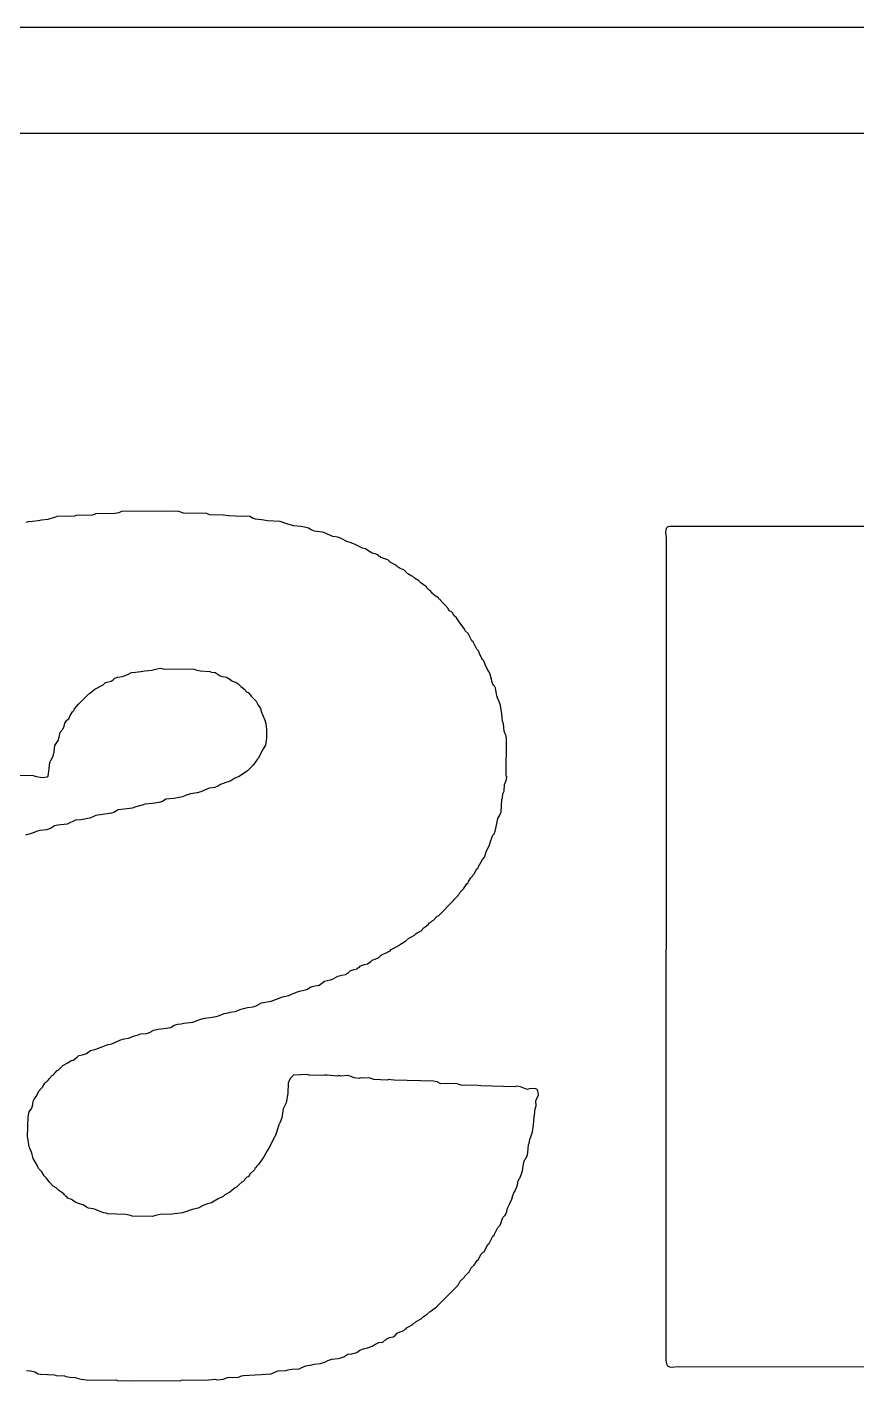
# Model space of a CAD drawing. Header units: millimetres. Extents: x -3 to 175, y -4 to 177.
# Drawn here: x 99.113 to 101.076, y 58.193 to 61.392 of the extents above; entities that cross this region are included whole.
import ezdxf

# ---------------------------------------------------------------- set-up
doc = ezdxf.new("R2010")
doc.units = ezdxf.units.MM
doc.layers.add('TopOverlay', color=2, linetype='Continuous')

msp = doc.modelspace()

# ---------------------------------------------------------------- linework, layer by layer
at = {"layer": 'TopOverlay'}
for p, q in [((109.6521, 61.3923), (98.1494, 61.391)), ((98.5377, 61.1417), (109.4087, 61.141)), ((99.1156, 60.2227), (99.1104, 60.2214)), ((99.1261, 60.224), (99.1156, 60.2227)), ((99.1392, 60.2253), (99.1261, 60.224)), ((99.1471, 60.2267), (99.1392, 60.2253)), ((99.1622, 60.2286), (99.1471, 60.2267)), ((99.1674, 60.2299), (99.1622, 60.2286)), ((99.1806, 60.2339), (99.1674, 60.2299)), ((99.1845, 60.2352), (99.1806, 60.2339)), ((99.2252, 60.2365), (99.1845, 60.2352)), ((99.2291, 60.2378), (99.2252, 60.2365)), ((99.2672, 60.2391), (99.2291, 60.2378)), ((99.2724, 60.2404), (99.2672, 60.2391)), ((99.2763, 60.2417), (99.2724, 60.2404)), ((99.3209, 60.243), (99.2763, 60.2417)), ((99.3301, 60.2444), (99.3209, 60.243)), ((99.3367, 60.247), (99.3301, 60.2444)), ((99.4626, 60.2483), (99.3367, 60.247)), ((99.4718, 60.247), (99.4626, 60.2483)), ((99.483, 60.2437), (99.4718, 60.247)), ((99.5381, 60.2424), (99.483, 60.2437)), ((99.5446, 60.2398), (99.5381, 60.2424)), ((99.5774, 60.2385), (99.5446, 60.2398)), ((99.5905, 60.2371), (99.5774, 60.2385)), ((99.622, 60.2358), (99.5905, 60.2371)), ((99.6305, 60.2365), (99.622, 60.2358)), ((99.6397, 60.2352), (99.6305, 60.2365)), ((99.6483, 60.2306), (99.6397, 60.2352)), ((99.6535, 60.2293), (99.6483, 60.2306)), ((99.6679, 60.228), (99.6535, 60.2293)), ((99.6732, 60.2267), (99.6679, 60.228)), ((99.6811, 60.2253), (99.6732, 60.2267)), ((99.7119, 60.2234), (99.6811, 60.2253)), ((99.723, 60.2201), (99.7119, 60.2234)), ((99.7296, 60.2175), (99.723, 60.2201)), ((99.744, 60.2135), (99.7296, 60.2175)), ((99.7604, 60.2116), (99.744, 60.2135)), ((99.7696, 60.2103), (99.7604, 60.2116)), ((99.7788, 60.2076), (99.7696, 60.2103)), ((99.7847, 60.2043), (99.7788, 60.2076)), ((99.7932, 60.2011), (99.7847, 60.2043)), ((99.7985, 60.1998), (99.7932, 60.2011)), ((99.8116, 60.1984), (99.7985, 60.1998)), ((99.8168, 60.1971), (99.8116, 60.1984)), ((99.8365, 60.1879), (99.8168, 60.1971)), ((99.8483, 60.1866), (99.8365, 60.1879)), ((99.8575, 60.1827), (99.8483, 60.1866)), ((100.6243, 60.207), (100.623, 60.1978)), ((100.623, 60.1978), (100.6243, 60.1847)), ((100.6282, 60.2109), (100.6243, 60.207)), ((100.6335, 60.2122), (100.6282, 60.2109)), ((101.2232, 60.2116), (100.6335, 60.2122)), ((99.8693, 60.1761), (99.8575, 60.1827)), ((99.8798, 60.1735), (99.8693, 60.1761)), ((99.889, 60.1696), (99.8798, 60.1735)), ((99.9001, 60.1637), (99.889, 60.1696)), ((99.9067, 60.1611), (99.9001, 60.1637)), ((99.9139, 60.1591), (99.9067, 60.1611)), ((99.9218, 60.1538), (99.9139, 60.1591)), ((100.6243, 60.1847), (100.6236, 58.2411)), ((99.929, 60.1492), (99.9218, 60.1538)), ((99.9362, 60.1473), (99.929, 60.1492)), ((99.9428, 60.1447), (99.9362, 60.1473)), ((99.9454, 60.142), (99.9428, 60.1447)), ((99.948, 60.1407), (99.9454, 60.142)), ((99.95, 60.1388), (99.948, 60.1407)), ((99.9664, 60.1329), (99.95, 60.1388)), ((99.9716, 60.1276), (99.9664, 60.1329)), ((99.9834, 60.121), (99.9716, 60.1276)), ((99.9861, 60.1197), (99.9834, 60.121)), ((99.9887, 60.1171), (99.9861, 60.1197)), ((99.9959, 60.1125), (99.9887, 60.1171)), ((100.0044, 60.1092), (99.9959, 60.1125)), ((100.0136, 60.1001), (100.0044, 60.1092)), ((100.0228, 60.0948), (100.0136, 60.1001)), ((100.0254, 60.0935), (100.0228, 60.0948)), ((100.0294, 60.0896), (100.0254, 60.0935)), ((100.0385, 60.0843), (100.0294, 60.0896)), ((100.0451, 60.0778), (100.0385, 60.0843)), ((100.0497, 60.0745), (100.0451, 60.0778)), ((100.0576, 60.0692), (100.0497, 60.0745)), ((100.0589, 60.0666), (100.0576, 60.0692)), ((100.0635, 60.062), (100.0589, 60.0666)), ((100.0661, 60.0607), (100.0635, 60.062)), ((100.0707, 60.0561), (100.0661, 60.0607)), ((100.072, 60.0535), (100.0707, 60.0561)), ((100.074, 60.0515), (100.072, 60.0535)), ((100.0786, 60.0482), (100.074, 60.0515)), ((100.0864, 60.043), (100.0786, 60.0482)), ((100.0877, 60.0404), (100.0864, 60.043)), ((100.0904, 60.039), (100.0877, 60.0404)), ((100.0917, 60.0364), (100.0904, 60.039)), ((100.0936, 60.0358), (100.0917, 60.0364)), ((100.0943, 60.0338), (100.0936, 60.0358)), ((100.1028, 60.0253), (100.0943, 60.0338)), ((100.1087, 60.0181), (100.1028, 60.0253)), ((100.11, 60.0154), (100.1087, 60.0181)), ((100.1133, 60.0122), (100.11, 60.0154)), ((100.1159, 60.0108), (100.1133, 60.0122)), ((100.1192, 60.0076), (100.1159, 60.0108)), ((100.1232, 60.001), (100.1192, 60.0076)), ((100.1284, 59.9958), (100.1232, 60.001)), ((100.135, 59.9866), (100.1284, 59.9958)), ((100.1363, 59.984), (100.135, 59.9866)), ((100.1396, 59.9807), (100.1363, 59.984)), ((100.1481, 59.9682), (100.1396, 59.9807)), ((100.1494, 59.9656), (100.1481, 59.9682)), ((100.156, 59.959), (100.1494, 59.9656)), ((100.1638, 59.9446), (100.156, 59.959)), ((100.1651, 59.942), (100.1638, 59.9446)), ((100.1678, 59.9393), (100.1651, 59.942)), ((100.1756, 59.9249), (100.1678, 59.9393)), ((100.1769, 59.9223), (100.1756, 59.9249)), ((100.1809, 59.9184), (100.1769, 59.9223)), ((100.1835, 59.9118), (100.1809, 59.9184)), ((100.1888, 59.9), (100.1835, 59.9118)), ((100.1901, 59.8974), (100.1888, 59.9)), ((99.3518, 59.8619), (99.3603, 59.8665)), ((99.3603, 59.8665), (99.3695, 59.8678)), ((99.3695, 59.8678), (99.3826, 59.8692)), ((99.3826, 59.8692), (99.3918, 59.8705)), ((99.3918, 59.8705), (99.4095, 59.8724)), ((99.4095, 59.8724), (99.4147, 59.8738)), ((99.4147, 59.8738), (99.4206, 59.8757)), ((99.4206, 59.8757), (99.4298, 59.877)), ((99.4298, 59.877), (99.4351, 59.8757)), ((99.4351, 59.8757), (99.5085, 59.8744)), ((99.5085, 59.8744), (99.5125, 59.8731)), ((99.5125, 59.8731), (99.523, 59.8705)), ((99.523, 59.8705), (99.5453, 59.8692)), ((99.5453, 59.8692), (99.5492, 59.8678)), ((99.5492, 59.8678), (99.5584, 59.8665)), ((99.5584, 59.8665), (99.5702, 59.8587)), ((100.1934, 59.8941), (100.1901, 59.8974)), ((100.1966, 59.8856), (100.1934, 59.8941)), ((100.2019, 59.8738), (100.1966, 59.8856)), ((100.2065, 59.8665), (100.2019, 59.8738)), ((100.2091, 59.86), (100.2065, 59.8665)), ((99.2737, 59.8272), (99.2934, 59.8377)), ((99.2934, 59.8377), (99.2986, 59.8429)), ((99.2986, 59.8429), (99.3124, 59.8462)), ((99.3124, 59.8462), (99.317, 59.8495)), ((99.317, 59.8495), (99.3209, 59.8534)), ((99.3209, 59.8534), (99.3275, 59.856)), ((99.3275, 59.856), (99.3393, 59.8574)), ((99.3393, 59.8574), (99.3432, 59.8587)), ((99.3432, 59.8587), (99.3518, 59.8619)), ((99.5702, 59.8587), (99.5754, 59.8574)), ((99.5754, 59.8574), (99.5859, 59.856)), ((99.5859, 59.856), (99.5932, 59.8501)), ((99.5932, 59.8501), (99.5951, 59.8482)), ((99.5951, 59.8482), (99.6076, 59.8436)), ((99.6076, 59.8436), (99.6122, 59.8403)), ((99.6122, 59.8403), (99.6187, 59.8337)), ((100.2111, 59.8515), (100.2091, 59.86)), ((100.2124, 59.8462), (100.2111, 59.8515)), ((100.215, 59.8396), (100.2124, 59.8462)), ((100.2163, 59.837), (100.215, 59.8396)), ((100.2189, 59.8344), (100.2163, 59.837)), ((99.235, 59.7924), (99.2593, 59.8167)), ((99.2593, 59.8167), (99.2619, 59.818)), ((99.2619, 59.818), (99.2737, 59.8272)), ((99.6187, 59.8337), (99.6214, 59.8324)), ((99.6214, 59.8324), (99.6286, 59.8265)), ((99.6286, 59.8265), (99.6299, 59.8239)), ((99.6299, 59.8239), (99.6332, 59.8206)), ((99.6332, 59.8206), (99.6358, 59.8193)), ((99.6358, 59.8193), (99.6417, 59.8134)), ((99.6417, 59.8134), (99.643, 59.8108)), ((99.643, 59.8108), (99.6548, 59.799)), ((100.2209, 59.8298), (100.2189, 59.8344)), ((100.2229, 59.8213), (100.2209, 59.8298)), ((100.2242, 59.8121), (100.2229, 59.8213)), ((100.2255, 59.8068), (100.2242, 59.8121)), ((100.2288, 59.7996), (100.2255, 59.8068)), ((99.2153, 59.7649), (99.2206, 59.774)), ((99.2206, 59.774), (99.2245, 59.778)), ((99.2245, 59.778), (99.2258, 59.7806)), ((99.2258, 59.7806), (99.235, 59.7924)), ((99.6548, 59.799), (99.6601, 59.7898)), ((99.6601, 59.7898), (99.6653, 59.7819)), ((99.6653, 59.7819), (99.6673, 59.7734)), ((99.6673, 59.7734), (99.6758, 59.7544)), ((100.2327, 59.7891), (100.2288, 59.7996)), ((100.236, 59.7688), (100.2327, 59.7891)), ((99.1976, 59.7327), (99.2009, 59.7399)), ((99.2009, 59.7399), (99.2029, 59.7472)), ((99.2029, 59.7472), (99.2075, 59.7544)), ((99.2075, 59.7544), (99.2121, 59.7577)), ((99.2121, 59.7577), (99.2153, 59.7649)), ((99.6758, 59.7544), (99.6778, 59.7458)), ((99.6778, 59.7458), (99.6791, 59.7327)), ((100.2373, 59.7517), (100.236, 59.7688)), ((100.2399, 59.7452), (100.2373, 59.7517)), ((100.2412, 59.7281), (100.2399, 59.7452)), ((99.1786, 59.694), (99.1871, 59.7065)), ((99.1871, 59.7065), (99.1891, 59.7137)), ((99.1891, 59.7137), (99.1917, 59.7255)), ((99.1917, 59.7255), (99.1976, 59.7327)), ((99.6784, 59.7071), (99.6771, 59.6953)), ((99.6797, 59.7111), (99.6784, 59.7071)), ((99.6791, 59.7327), (99.6797, 59.7111)), ((100.2439, 59.7216), (100.2412, 59.7281)), ((100.2458, 59.717), (100.2439, 59.7216)), ((100.2471, 59.7104), (100.2458, 59.717)), ((100.2465, 59.6232), (100.2471, 59.7104)), ((99.1747, 59.6691), (99.1773, 59.6796)), ((99.1773, 59.6796), (99.1786, 59.694)), ((99.6719, 59.6862), (99.6601, 59.6638)), ((99.6771, 59.6953), (99.6719, 59.6862)), ((99.1655, 59.6402), (99.1674, 59.654)), ((99.1674, 59.654), (99.1701, 59.6606)), ((99.1701, 59.6606), (99.1747, 59.6691)), ((99.6469, 59.6468), (99.6345, 59.6343)), ((99.6561, 59.6586), (99.6469, 59.6468)), ((99.6574, 59.6612), (99.6561, 59.6586)), ((99.6601, 59.6638), (99.6574, 59.6612)), ((99.0894, 59.6245), (99.1274, 59.6232)), ((99.1274, 59.6232), (99.1347, 59.6212)), ((99.1347, 59.6212), (99.1399, 59.6199)), ((99.1399, 59.6199), (99.1491, 59.6186)), ((99.1491, 59.6186), (99.1609, 59.6199)), ((99.1609, 59.6199), (99.1629, 59.6219)), ((99.1629, 59.6219), (99.1642, 59.6271)), ((99.1642, 59.6271), (99.1655, 59.6402)), ((99.5951, 59.6107), (99.5886, 59.6081)), ((99.6043, 59.6173), (99.5951, 59.6107)), ((99.6148, 59.6212), (99.6043, 59.6173)), ((99.6319, 59.633), (99.6148, 59.6212)), ((99.6345, 59.6343), (99.6319, 59.633)), ((100.2425, 59.6022), (100.2465, 59.6114)), ((100.2478, 59.6192), (100.2465, 59.6232)), ((100.2465, 59.6114), (100.2478, 59.6192)), ((99.4948, 59.5786), (99.4882, 59.576)), ((99.5, 59.5799), (99.4948, 59.5786)), ((99.5158, 59.5825), (99.5, 59.5799)), ((99.5243, 59.5845), (99.5158, 59.5825)), ((99.544, 59.5937), (99.5243, 59.5845)), ((99.5571, 59.595), (99.544, 59.5937)), ((99.5663, 59.5989), (99.5571, 59.595)), ((99.5709, 59.6022), (99.5663, 59.5989)), ((99.5833, 59.6068), (99.5709, 59.6022)), ((99.5886, 59.6081), (99.5833, 59.6068)), ((100.2373, 59.5707), (100.2386, 59.5799)), ((100.2386, 59.5799), (100.2412, 59.5864)), ((100.2412, 59.5864), (100.2425, 59.6022)), ((99.3708, 59.5491), (99.3616, 59.5464)), ((99.3878, 59.5543), (99.3708, 59.5491)), ((99.3918, 59.5556), (99.3878, 59.5543)), ((99.4101, 59.5569), (99.3918, 59.5556)), ((99.4154, 59.5582), (99.4101, 59.5569)), ((99.4246, 59.5596), (99.4154, 59.5582)), ((99.4338, 59.5622), (99.4246, 59.5596)), ((99.4416, 59.5674), (99.4338, 59.5622)), ((99.46, 59.5687), (99.4416, 59.5674)), ((99.4652, 59.57), (99.46, 59.5687)), ((99.481, 59.5727), (99.4652, 59.57)), ((99.4882, 59.576), (99.481, 59.5727)), ((100.2347, 59.5379), (100.236, 59.5668)), ((100.236, 59.5668), (100.2373, 59.5707)), ((99.2278, 59.5176), (99.2081, 59.5084)), ((99.2409, 59.5189), (99.2278, 59.5176)), ((99.2567, 59.5215), (99.2409, 59.5189)), ((99.2619, 59.5228), (99.2567, 59.5215)), ((99.2757, 59.5287), (99.2619, 59.5228)), ((99.2809, 59.53), (99.2757, 59.5287)), ((99.2973, 59.532), (99.2809, 59.53)), ((99.3131, 59.5346), (99.2973, 59.532)), ((99.3183, 59.5359), (99.3131, 59.5346)), ((99.3288, 59.5425), (99.3183, 59.5359)), ((99.3432, 59.5438), (99.3288, 59.5425)), ((99.3564, 59.5451), (99.3432, 59.5438)), ((99.3616, 59.5464), (99.3564, 59.5451)), ((100.2229, 59.5025), (100.2261, 59.5215)), ((100.2261, 59.5215), (100.2314, 59.5294)), ((100.2314, 59.5294), (100.2347, 59.5379)), ((99.1209, 59.4854), (99.1097, 59.4822)), ((99.1274, 59.4881), (99.1209, 59.4854)), ((99.1379, 59.492), (99.1274, 59.4881)), ((99.1432, 59.4933), (99.1379, 59.492)), ((99.1596, 59.4953), (99.1432, 59.4933)), ((99.1688, 59.4979), (99.1596, 59.4953)), ((99.1779, 59.5045), (99.1688, 59.4979)), ((99.1858, 59.5058), (99.1779, 59.5045)), ((99.2081, 59.5084), (99.1858, 59.5058)), ((100.2143, 59.4822), (100.2176, 59.4854)), ((100.2176, 59.4854), (100.2202, 59.492)), ((100.2202, 59.492), (100.2229, 59.5025)), ((100.1986, 59.4428), (100.2071, 59.4592)), ((100.2071, 59.4592), (100.2097, 59.4697)), ((100.2097, 59.4697), (100.2143, 59.4822)), ((100.1809, 59.408), (100.1901, 59.4251)), ((100.1901, 59.4251), (100.1953, 59.4303)), ((100.1953, 59.4303), (100.1973, 59.4375)), ((100.1973, 59.4375), (100.1986, 59.4428)), ((100.1665, 59.3857), (100.1678, 59.3884)), ((100.1678, 59.3884), (100.1704, 59.391)), ((100.1704, 59.391), (100.1769, 59.4028)), ((100.1769, 59.4028), (100.1796, 59.4054)), ((100.1796, 59.4054), (100.1809, 59.408)), ((100.1376, 59.3477), (100.1455, 59.3556)), ((100.1455, 59.3556), (100.1468, 59.3582)), ((100.1468, 59.3582), (100.1533, 59.3674)), ((100.1533, 59.3674), (100.156, 59.37)), ((100.156, 59.37), (100.1573, 59.3726)), ((100.1573, 59.3726), (100.1625, 59.3818)), ((100.1625, 59.3818), (100.1665, 59.3857)), ((100.0858, 59.2919), (100.1219, 59.328)), ((100.1219, 59.328), (100.1232, 59.3306)), ((100.1232, 59.3306), (100.1323, 59.3398)), ((100.1323, 59.3398), (100.1337, 59.3424)), ((100.1337, 59.3424), (100.1363, 59.3451)), ((100.1363, 59.3451), (100.1376, 59.3477)), ((100.074, 59.2814), (100.0832, 59.2906)), ((100.0832, 59.2906), (100.0858, 59.2919)), ((100.0451, 59.2565), (100.0484, 59.2598)), ((100.0484, 59.2598), (100.0497, 59.2624)), ((100.0497, 59.2624), (100.0543, 59.2657)), ((100.0543, 59.2657), (100.0615, 59.2716)), ((100.0615, 59.2716), (100.0648, 59.2749)), ((100.0648, 59.2749), (100.0674, 59.2762)), ((100.0674, 59.2762), (100.0713, 59.2801)), ((100.0713, 59.2801), (100.074, 59.2814)), ((99.9966, 59.225), (100.0084, 59.2316)), ((100.0084, 59.2316), (100.0149, 59.2381)), ((100.0149, 59.2381), (100.0294, 59.246)), ((100.0294, 59.246), (100.0333, 59.2499)), ((100.0333, 59.2499), (100.0359, 59.2513)), ((100.0359, 59.2513), (100.0451, 59.2565)), ((99.9447, 59.1929), (99.9506, 59.1988)), ((99.9506, 59.1988), (99.9533, 59.2001)), ((99.9533, 59.2001), (99.9625, 59.204)), ((99.9625, 59.204), (99.9716, 59.2093)), ((99.9716, 59.2093), (99.9743, 59.2119)), ((99.9743, 59.2119), (99.9939, 59.2224)), ((99.9939, 59.2224), (99.9966, 59.225)), ((99.8772, 59.1621), (99.8864, 59.1647)), ((99.8864, 59.1647), (99.8936, 59.1666)), ((99.8936, 59.1666), (99.8956, 59.1686)), ((99.8956, 59.1686), (99.8982, 59.1699)), ((99.8982, 59.1699), (99.9021, 59.1739)), ((99.9021, 59.1739), (99.9113, 59.1765)), ((99.9113, 59.1765), (99.9185, 59.1784)), ((99.9185, 59.1784), (99.9264, 59.1837)), ((99.9264, 59.1837), (99.9297, 59.187)), ((99.9297, 59.187), (99.9362, 59.1896)), ((99.9362, 59.1896), (99.9447, 59.1929)), ((99.8037, 59.1279), (99.8168, 59.1371)), ((99.8168, 59.1371), (99.8306, 59.1404)), ((99.8306, 59.1404), (99.8372, 59.143)), ((99.8372, 59.143), (99.8483, 59.1489)), ((99.8483, 59.1489), (99.8575, 59.1516)), ((99.8575, 59.1516), (99.866, 59.1535)), ((99.866, 59.1535), (99.8732, 59.1581)), ((99.8732, 59.1581), (99.8772, 59.1621)), ((99.7034, 59.0945), (99.7171, 59.1004)), ((99.7171, 59.1004), (99.7322, 59.1037)), ((99.7322, 59.1037), (99.7388, 59.1063)), ((99.7388, 59.1063), (99.7526, 59.1122)), ((99.7526, 59.1122), (99.7578, 59.1135)), ((99.7578, 59.1135), (99.7716, 59.1168)), ((99.7716, 59.1168), (99.7762, 59.1188)), ((99.7762, 59.1188), (99.784, 59.124)), ((99.784, 59.124), (99.7945, 59.1266)), ((99.7945, 59.1266), (99.8037, 59.1279)), ((99.605, 59.0656), (99.6194, 59.0709)), ((99.6194, 59.0709), (99.6253, 59.0728)), ((99.6253, 59.0728), (99.6345, 59.0755)), ((99.6345, 59.0755), (99.6476, 59.0768)), ((99.6476, 59.0768), (99.6548, 59.0787)), ((99.6548, 59.0787), (99.6673, 59.086)), ((99.6673, 59.086), (99.6725, 59.0873)), ((99.6725, 59.0873), (99.6909, 59.0899)), ((99.6909, 59.0899), (99.7034, 59.0945)), ((99.4613, 59.0335), (99.4698, 59.0355)), ((99.4698, 59.0355), (99.4777, 59.0368)), ((99.4777, 59.0368), (99.4843, 59.0381)), ((99.4843, 59.0381), (99.4987, 59.0394)), ((99.4987, 59.0394), (99.5053, 59.0407)), ((99.5053, 59.0407), (99.5158, 59.0446)), ((99.5158, 59.0446), (99.5243, 59.0479)), ((99.5243, 59.0479), (99.5328, 59.0499)), ((99.5328, 59.0499), (99.5459, 59.0512)), ((99.5459, 59.0512), (99.5604, 59.0538)), ((99.5604, 59.0538), (99.5656, 59.0551)), ((99.5656, 59.0551), (99.5794, 59.061)), ((99.5794, 59.061), (99.5886, 59.0623)), ((99.5886, 59.0623), (99.5938, 59.0637)), ((99.5938, 59.0637), (99.605, 59.0656)), ((99.3432, 59.0007), (99.3531, 59.0027)), ((99.3531, 59.0027), (99.3675, 59.0079)), ((99.3675, 59.0079), (99.3734, 59.0099)), ((99.3734, 59.0099), (99.3826, 59.0125)), ((99.3826, 59.0125), (99.3957, 59.0138)), ((99.3957, 59.0138), (99.4029, 59.0158)), ((99.4029, 59.0158), (99.4128, 59.0217)), ((99.4128, 59.0217), (99.4233, 59.0243)), ((99.4233, 59.0243), (99.4364, 59.0256)), ((99.4364, 59.0256), (99.4534, 59.0282)), ((99.4534, 59.0282), (99.4613, 59.0335)), ((99.254, 58.9666), (99.2632, 58.9731)), ((99.2632, 58.9731), (99.2704, 58.9751)), ((99.2704, 58.9751), (99.2757, 58.9764)), ((99.2757, 58.9764), (99.2888, 58.9817)), ((99.2888, 58.9817), (99.3, 58.9863)), ((99.3, 58.9863), (99.3052, 58.9876)), ((99.3052, 58.9876), (99.3137, 58.9895)), ((99.3137, 58.9895), (99.3327, 58.9981)), ((99.3327, 58.9981), (99.3432, 59.0007)), ((99.1976, 58.9377), (99.2094, 58.9443)), ((99.2094, 58.9443), (99.2173, 58.9495)), ((99.2173, 58.9495), (99.2225, 58.9508)), ((99.2225, 58.9508), (99.2317, 58.9574)), ((99.2317, 58.9574), (99.2357, 58.9613)), ((99.2357, 58.9613), (99.2442, 58.9633)), ((99.2442, 58.9633), (99.2494, 58.9646)), ((99.2494, 58.9646), (99.254, 58.9666)), ((99.1642, 58.9043), (99.1655, 58.9069)), ((99.1655, 58.9069), (99.1727, 58.9141)), ((99.1727, 58.9141), (99.1753, 58.9154)), ((99.1753, 58.9154), (99.1786, 58.92)), ((99.1786, 58.92), (99.1845, 58.9259)), ((99.1845, 58.9259), (99.1871, 58.9272)), ((99.1871, 58.9272), (99.1976, 58.9377)), ((99.7362, 58.9082), (99.7348, 58.9056)), ((99.7434, 58.9154), (99.7362, 58.9082)), ((99.7762, 58.9167), (99.7434, 58.9154)), ((99.7801, 58.9154), (99.7762, 58.9167)), ((99.8129, 58.9141), (99.7801, 58.9154)), ((99.8168, 58.9154), (99.8129, 58.9141)), ((99.8227, 58.9148), (99.8168, 58.9154)), ((99.847, 58.9128), (99.8227, 58.9148)), ((99.8509, 58.9141), (99.847, 58.9128)), ((99.8549, 58.9128), (99.8509, 58.9141)), ((99.8719, 58.9141), (99.8549, 58.9128)), ((99.8772, 58.9128), (99.8719, 58.9141)), ((99.8864, 58.9089), (99.8772, 58.9128)), ((99.8982, 58.9075), (99.8864, 58.9089)), ((99.9021, 58.9089), (99.8982, 58.9075)), ((99.908, 58.9082), (99.9021, 58.9089)), ((99.9218, 58.9089), (99.908, 58.9082)), ((99.927, 58.9075), (99.9218, 58.9089)), ((99.9336, 58.9049), (99.927, 58.9075)), ((99.1392, 58.8741), (99.1406, 58.8767)), ((99.1406, 58.8767), (99.1465, 58.8839)), ((99.1465, 58.8839), (99.1497, 58.8872)), ((99.1497, 58.8872), (99.155, 58.8964)), ((99.155, 58.8964), (99.1583, 58.8997)), ((99.1583, 58.8997), (99.1609, 58.901)), ((99.1609, 58.901), (99.1642, 58.9043)), ((99.7309, 58.8964), (99.7296, 58.8715)), ((99.7348, 58.9056), (99.7309, 58.8964)), ((99.9651, 58.9036), (99.9336, 58.9049)), ((99.969, 58.9049), (99.9651, 58.9036)), ((99.9736, 58.9043), (99.969, 58.9049)), ((99.9815, 58.903), (99.9736, 58.9043)), ((100.074, 58.901), (99.9815, 58.903)), ((100.0832, 58.8997), (100.074, 58.901)), ((100.0851, 58.8977), (100.0832, 58.8997)), ((100.0917, 58.8951), (100.0851, 58.8977)), ((100.1264, 58.8957), (100.0917, 58.8951)), ((100.1323, 58.8938), (100.1264, 58.8957)), ((100.1396, 58.8918), (100.1323, 58.8938)), ((100.1435, 58.8905), (100.1396, 58.8918)), ((100.1474, 58.8918), (100.1435, 58.8905)), ((100.1796, 58.8911), (100.1474, 58.8918)), ((100.1861, 58.8898), (100.1796, 58.8911)), ((100.2668, 58.8879), (100.1861, 58.8898)), ((100.2708, 58.8892), (100.2668, 58.8879)), ((100.2799, 58.8879), (100.2708, 58.8892)), ((100.2917, 58.8826), (100.2799, 58.8879)), ((100.297, 58.8813), (100.2917, 58.8826)), ((100.3009, 58.8826), (100.297, 58.8813)), ((100.3127, 58.8839), (100.3009, 58.8826)), ((100.3167, 58.8826), (100.3127, 58.8839)), ((100.3193, 58.8813), (100.3167, 58.8826)), ((100.3213, 58.878), (100.3193, 58.8813)), ((100.3226, 58.8688), (100.3213, 58.878)), ((99.1248, 58.8374), (99.1268, 58.8459)), ((99.1268, 58.8459), (99.1281, 58.8538)), ((99.1281, 58.8538), (99.1301, 58.8583)), ((99.1301, 58.8583), (99.1366, 58.8675)), ((99.1366, 58.8675), (99.1392, 58.8741)), ((99.7263, 58.8498), (99.7191, 58.836)), ((99.7296, 58.8715), (99.7263, 58.8498)), ((100.3147, 58.836), (100.3173, 58.8426)), ((100.316, 58.8544), (100.3226, 58.8688)), ((100.3173, 58.8426), (100.316, 58.8544)), ((99.1143, 58.7705), (99.1156, 58.8164)), ((99.1156, 58.8164), (99.1169, 58.8203)), ((99.1169, 58.8203), (99.1183, 58.8282)), ((99.1183, 58.8282), (99.1248, 58.8374)), ((99.7158, 58.8144), (99.7119, 58.8039)), ((99.7178, 58.8308), (99.7158, 58.8144)), ((99.7191, 58.836), (99.7178, 58.8308)), ((100.3108, 58.7967), (100.3121, 58.8164)), ((100.3121, 58.8164), (100.3134, 58.8203)), ((100.3134, 58.8203), (100.3147, 58.836)), ((99.7034, 58.7796), (99.7001, 58.7711)), ((99.7047, 58.7849), (99.7034, 58.7796)), ((99.7086, 58.798), (99.7047, 58.7849)), ((99.7119, 58.8039), (99.7086, 58.798)), ((100.3055, 58.7718), (100.3081, 58.7809)), ((100.3081, 58.7809), (100.3108, 58.7967)), ((99.1156, 58.7613), (99.1143, 58.7705)), ((99.1169, 58.756), (99.1156, 58.7613)), ((99.1183, 58.7468), (99.1169, 58.756)), ((99.1209, 58.7403), (99.1183, 58.7468)), ((99.6916, 58.7547), (99.685, 58.7429)), ((99.6968, 58.7665), (99.6916, 58.7547)), ((99.6981, 58.7691), (99.6968, 58.7665)), ((99.7001, 58.7711), (99.6981, 58.7691)), ((100.2976, 58.7324), (100.299, 58.7508)), ((100.299, 58.7508), (100.3003, 58.7547)), ((100.3003, 58.7547), (100.3022, 58.7632)), ((100.3022, 58.7632), (100.3055, 58.7718)), ((99.1242, 58.7331), (99.1209, 58.7403)), ((99.1255, 58.7278), (99.1242, 58.7331)), ((99.1274, 58.718), (99.1255, 58.7278)), ((99.1327, 58.7101), (99.1274, 58.718)), ((99.6692, 58.7167), (99.6607, 58.7042)), ((99.6706, 58.7193), (99.6692, 58.7167)), ((99.6732, 58.7219), (99.6706, 58.7193)), ((99.6811, 58.7363), (99.6732, 58.7219)), ((99.685, 58.7429), (99.6811, 58.7363)), ((100.2878, 58.7094), (100.2904, 58.716)), ((100.2904, 58.716), (100.2924, 58.718)), ((100.2924, 58.718), (100.2963, 58.7272)), ((100.2963, 58.7272), (100.2976, 58.7324)), ((99.1379, 58.7009), (99.1327, 58.7101)), ((99.1406, 58.6944), (99.1379, 58.7009)), ((99.1484, 58.6865), (99.1406, 58.6944)), ((99.1537, 58.6773), (99.1484, 58.6865)), ((99.6509, 58.6917), (99.6404, 58.6812)), ((99.6522, 58.6944), (99.6509, 58.6917)), ((99.6548, 58.697), (99.6522, 58.6944)), ((99.6561, 58.6996), (99.6548, 58.697)), ((99.6607, 58.7042), (99.6561, 58.6996)), ((100.2826, 58.6819), (100.2845, 58.6891)), ((100.2845, 58.6891), (100.2858, 58.6944)), ((100.2858, 58.6944), (100.2878, 58.7094)), ((99.1583, 58.6727), (99.1537, 58.6773)), ((99.1642, 58.6655), (99.1583, 58.6727)), ((99.1655, 58.6629), (99.1642, 58.6655)), ((99.1753, 58.653), (99.1655, 58.6629)), ((99.1819, 58.6491), (99.1753, 58.653)), ((99.6141, 58.6563), (99.6082, 58.6504)), ((99.6214, 58.6622), (99.6141, 58.6563)), ((99.624, 58.6635), (99.6214, 58.6622)), ((99.6273, 58.6668), (99.624, 58.6635)), ((99.6286, 58.6694), (99.6273, 58.6668)), ((99.6332, 58.674), (99.6286, 58.6694)), ((99.6358, 58.6753), (99.6332, 58.674)), ((99.6391, 58.6786), (99.6358, 58.6753)), ((99.6404, 58.6812), (99.6391, 58.6786)), ((100.2675, 58.6419), (100.2714, 58.6511)), ((100.2714, 58.6511), (100.2727, 58.6563)), ((100.2727, 58.6563), (100.2747, 58.6648)), ((100.2747, 58.6648), (100.2773, 58.6714)), ((100.2773, 58.6714), (100.2793, 58.6734)), ((100.2793, 58.6734), (100.2826, 58.6819)), ((99.1884, 58.6425), (99.1819, 58.6491)), ((99.1976, 58.636), (99.1884, 58.6425)), ((99.2002, 58.6347), (99.1976, 58.636)), ((99.2022, 58.6327), (99.2002, 58.6347)), ((99.2055, 58.6281), (99.2022, 58.6327)), ((99.2081, 58.6268), (99.2055, 58.6281)), ((99.2101, 58.6248), (99.2081, 58.6268)), ((99.2186, 58.6216), (99.2101, 58.6248)), ((99.2206, 58.6196), (99.2186, 58.6216)), ((99.2285, 58.6143), (99.2206, 58.6196)), ((99.565, 58.6229), (99.5558, 58.6176)), ((99.5768, 58.6281), (99.565, 58.6229)), ((99.5807, 58.632), (99.5768, 58.6281)), ((99.5925, 58.6386), (99.5807, 58.632)), ((99.5984, 58.6432), (99.5925, 58.6386)), ((99.6056, 58.6491), (99.5984, 58.6432)), ((99.6082, 58.6504), (99.6056, 58.6491)), ((100.2544, 58.6104), (100.2596, 58.6222)), ((100.2596, 58.6222), (100.2616, 58.6307)), ((100.2616, 58.6307), (100.2642, 58.6373)), ((100.2642, 58.6373), (100.2662, 58.6393)), ((100.2662, 58.6393), (100.2675, 58.6419)), ((99.237, 58.6111), (99.2285, 58.6143)), ((99.2462, 58.6084), (99.237, 58.6111)), ((99.254, 58.6032), (99.2462, 58.6084)), ((99.2586, 58.6012), (99.254, 58.6032)), ((99.2698, 58.5992), (99.2586, 58.6012)), ((99.275, 58.5979), (99.2698, 58.5992)), ((99.2862, 58.5933), (99.275, 58.5979)), ((99.2947, 58.5901), (99.2862, 58.5933)), ((99.3, 58.5888), (99.2947, 58.5901)), ((99.3039, 58.5874), (99.3, 58.5888)), ((99.3472, 58.5861), (99.3039, 58.5874)), ((99.4554, 58.5868), (99.4279, 58.5855)), ((99.4757, 58.5888), (99.4554, 58.5868)), ((99.481, 58.5901), (99.4757, 58.5888)), ((99.4902, 58.5927), (99.481, 58.5901)), ((99.5013, 58.5973), (99.4902, 58.5927)), ((99.5066, 58.5986), (99.5013, 58.5973)), ((99.5177, 58.6006), (99.5066, 58.5986)), ((99.5315, 58.6078), (99.5177, 58.6006)), ((99.54, 58.6111), (99.5315, 58.6078)), ((99.5492, 58.6137), (99.54, 58.6111)), ((99.5558, 58.6176), (99.5492, 58.6137)), ((100.2439, 58.5842), (100.2452, 58.5868)), ((100.2452, 58.5868), (100.2478, 58.5933)), ((100.2478, 58.5933), (100.2491, 58.6012)), ((100.2491, 58.6012), (100.2544, 58.6104)), ((99.3577, 58.5835), (99.3472, 58.5861)), ((99.3616, 58.5822), (99.3577, 58.5835)), ((99.4088, 58.5809), (99.3616, 58.5822)), ((99.42, 58.5842), (99.4088, 58.5809)), ((99.4279, 58.5855), (99.42, 58.5842)), ((100.2216, 58.5461), (100.2268, 58.5553)), ((100.2268, 58.5553), (100.232, 58.5605)), ((100.232, 58.5605), (100.2347, 58.5671)), ((100.2347, 58.5671), (100.236, 58.5724)), ((100.236, 58.5724), (100.2386, 58.5789)), ((100.2386, 58.5789), (100.2439, 58.5842)), ((100.2058, 58.5173), (100.215, 58.5343)), ((100.215, 58.5343), (100.2176, 58.5369)), ((100.2176, 58.5369), (100.2189, 58.5396)), ((100.2189, 58.5396), (100.2216, 58.5461)), ((100.1809, 58.4805), (100.1874, 58.4923)), ((100.1874, 58.4923), (100.192, 58.4969)), ((100.192, 58.4969), (100.194, 58.4976)), ((100.194, 58.4976), (100.1953, 58.5002)), ((100.1953, 58.5002), (100.2032, 58.5146)), ((100.2032, 58.5146), (100.2058, 58.5173)), ((100.1586, 58.4503), (100.1638, 58.4595)), ((100.1638, 58.4595), (100.1704, 58.4661)), ((100.1704, 58.4661), (100.1743, 58.4727)), ((100.1743, 58.4727), (100.1776, 58.4772)), ((100.1776, 58.4772), (100.1796, 58.4779)), ((100.1796, 58.4779), (100.1809, 58.4805)), ((100.1323, 58.4189), (100.1376, 58.428)), ((100.1376, 58.428), (100.1468, 58.4372)), ((100.1468, 58.4372), (100.1481, 58.4399)), ((100.1481, 58.4399), (100.1586, 58.4503)), ((100.0805, 58.367), (100.1323, 58.4189)), ((100.0687, 58.3579), (100.0805, 58.367)), ((100.0307, 58.3303), (100.0333, 58.3329)), ((100.0333, 58.3329), (100.0451, 58.3395)), ((100.0451, 58.3395), (100.0504, 58.3447)), ((100.0504, 58.3447), (100.0595, 58.35)), ((100.0595, 58.35), (100.0661, 58.3565)), ((100.0661, 58.3565), (100.0687, 58.3579)), ((99.9789, 58.2969), (99.9834, 58.3001)), ((99.9834, 58.3001), (99.9887, 58.3054)), ((99.9887, 58.3054), (99.9913, 58.3067)), ((99.9913, 58.3067), (100.0044, 58.3119)), ((100.0044, 58.3119), (100.0071, 58.3146)), ((100.0071, 58.3146), (100.0097, 58.3159)), ((100.0097, 58.3159), (100.0123, 58.3185)), ((100.0123, 58.3185), (100.0241, 58.3251)), ((100.0241, 58.3251), (100.028, 58.329)), ((100.028, 58.329), (100.0307, 58.3303)), ((99.9001, 58.2654), (99.9087, 58.2687)), ((99.9087, 58.2687), (99.9185, 58.2706)), ((99.9185, 58.2706), (99.929, 58.2746)), ((99.929, 58.2746), (99.9369, 58.2798)), ((99.9369, 58.2798), (99.9454, 58.2831)), ((99.9454, 58.2831), (99.9546, 58.2844)), ((99.9546, 58.2844), (99.9618, 58.2903)), ((99.9618, 58.2903), (99.9638, 58.2923)), ((99.9638, 58.2923), (99.9703, 58.2949)), ((99.9703, 58.2949), (99.9789, 58.2969)), ((99.807, 58.2339), (99.8122, 58.2352)), ((99.8122, 58.2352), (99.8188, 58.2378)), ((99.8188, 58.2378), (99.8247, 58.2411)), ((99.8247, 58.2411), (99.8339, 58.2437)), ((99.8339, 58.2437), (99.849, 58.2457)), ((99.849, 58.2457), (99.8555, 58.247)), ((99.8555, 58.247), (99.8621, 58.2496)), ((99.8621, 58.2496), (99.8719, 58.2555)), ((99.8719, 58.2555), (99.8811, 58.2568)), ((99.8811, 58.2568), (99.8864, 58.2582)), ((99.8864, 58.2582), (99.8929, 58.2595)), ((99.8929, 58.2595), (99.9001, 58.2654)), ((100.6236, 58.2411), (100.625, 58.2332)), ((99.1123, 58.2175), (99.1215, 58.2162)), ((99.1215, 58.2162), (99.1314, 58.2142)), ((99.1314, 58.2142), (99.1399, 58.2096)), ((99.1399, 58.2096), (99.1451, 58.2083)), ((99.1451, 58.2083), (99.1779, 58.207)), ((99.1779, 58.207), (99.1819, 58.2057)), ((99.1819, 58.2057), (99.2016, 58.2044)), ((99.2016, 58.2044), (99.2055, 58.2031)), ((99.2055, 58.2031), (99.2147, 58.2017)), ((99.6135, 58.2017), (99.6201, 58.2044)), ((99.6201, 58.2044), (99.6253, 58.2057)), ((99.6253, 58.2057), (99.6666, 58.2076)), ((99.6666, 58.2076), (99.6902, 58.209)), ((99.6902, 58.209), (99.7066, 58.2162)), ((99.7066, 58.2162), (99.7263, 58.2175)), ((99.7263, 58.2175), (99.7303, 58.2188)), ((99.7303, 58.2188), (99.7394, 58.2201)), ((99.7394, 58.2201), (99.7565, 58.2214)), ((99.7565, 58.2214), (99.763, 58.224)), ((99.763, 58.224), (99.7722, 58.228)), ((99.7722, 58.228), (99.7775, 58.2293)), ((99.7775, 58.2293), (99.7867, 58.2306)), ((99.7867, 58.2306), (99.7919, 58.2319)), ((99.7919, 58.2319), (99.807, 58.2339)), ((100.625, 58.2332), (100.6276, 58.228)), ((100.6276, 58.228), (100.6341, 58.2254)), ((100.6341, 58.2254), (100.6551, 58.2267)), ((100.6551, 58.2267), (101.2356, 58.226)), ((99.2147, 58.2017), (99.2278, 58.2004)), ((99.2278, 58.2004), (99.2317, 58.1991)), ((99.2317, 58.1991), (99.2409, 58.1965)), ((99.2409, 58.1965), (99.254, 58.1952)), ((99.254, 58.1952), (99.2914, 58.1945)), ((99.2914, 58.1945), (99.3236, 58.1952)), ((99.3236, 58.1952), (99.3275, 58.1939)), ((99.3275, 58.1939), (99.3603, 58.1926)), ((99.3603, 58.1926), (99.4771, 58.1939)), ((99.4771, 58.1939), (99.481, 58.1952)), ((99.481, 58.1952), (99.5341, 58.1945)), ((99.5341, 58.1945), (99.5499, 58.1958)), ((99.5499, 58.1958), (99.5584, 58.1965)), ((99.5584, 58.1965), (99.5623, 58.1952)), ((99.5623, 58.1952), (99.5781, 58.1965)), ((99.5781, 58.1965), (99.5873, 58.2004)), ((99.5873, 58.2004), (99.5925, 58.2017)), ((99.5925, 58.2017), (99.6096, 58.2004)), ((99.6096, 58.2004), (99.6135, 58.2017))]:
    msp.add_line(p, q, dxfattribs=at)

doc.saveas('drawing.dxf')
